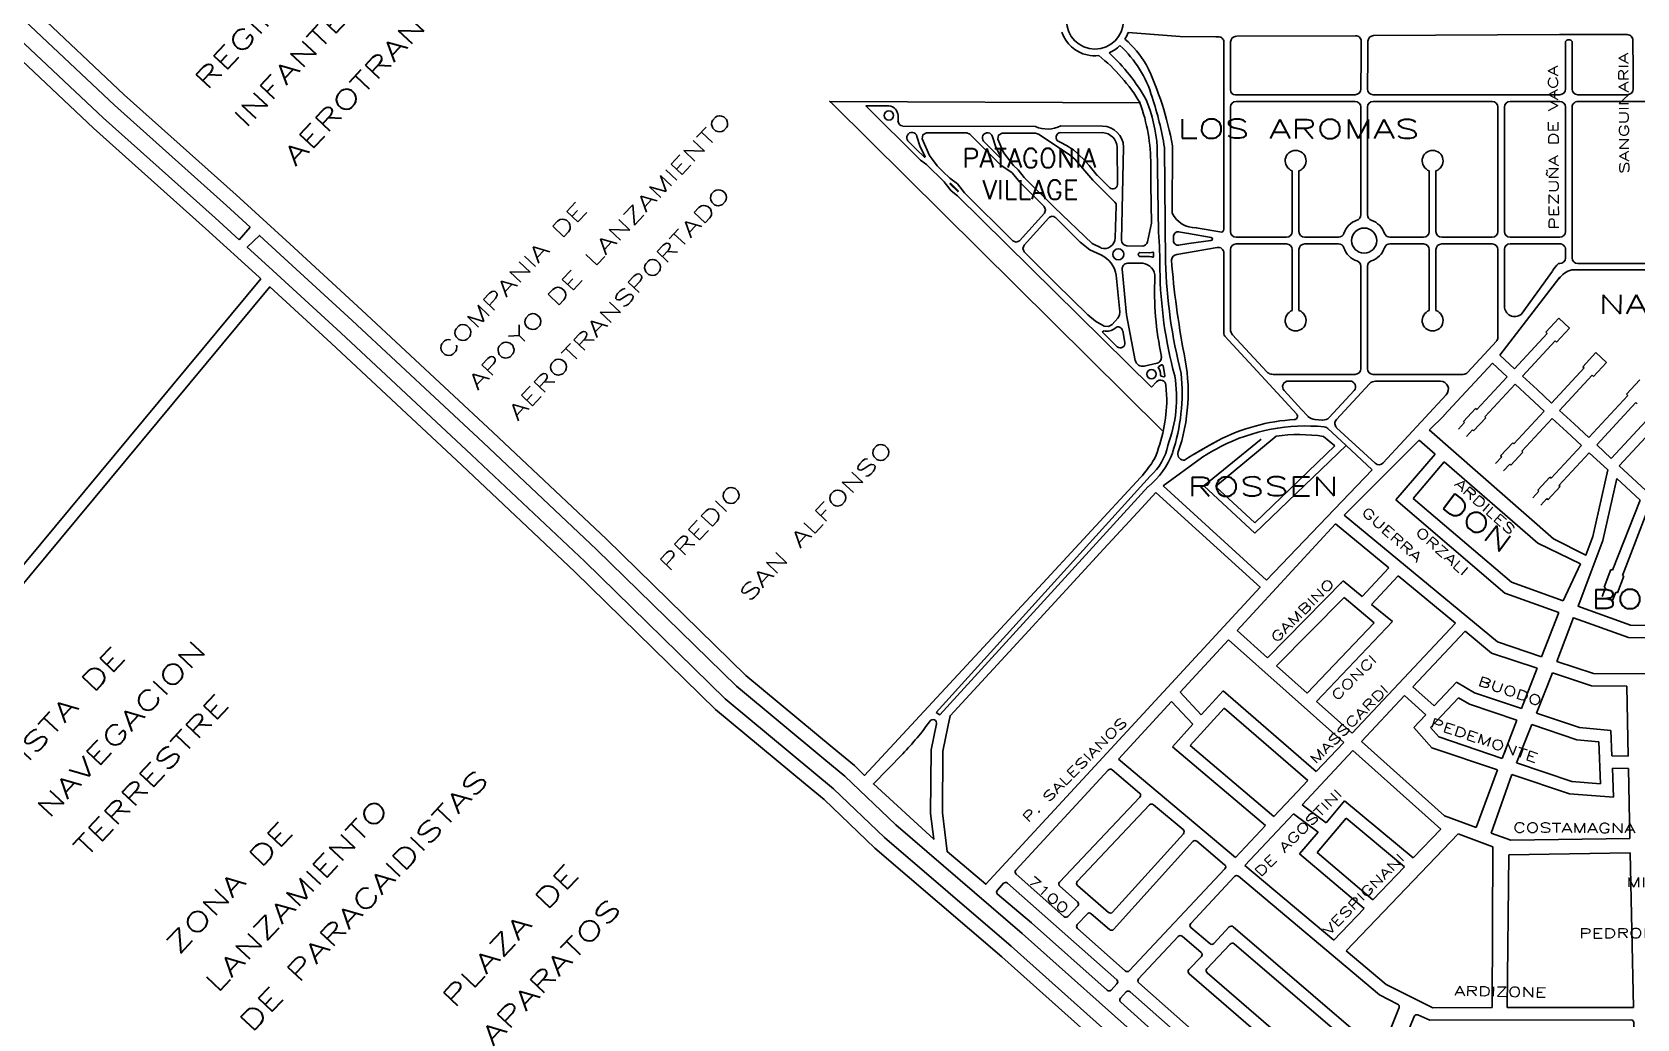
# Model space of a CAD drawing. Header units: millimetres. Extents: x 4374322 to 4409026, y 6503580 to 6534206.
# Drawn here: x 4377345 to 4379032, y 6527287 to 6528325 of the extents above; entities that cross this region are included whole.
import ezdxf

# ---------------------------------------------------------------- set-up
doc = ezdxf.new("R2010")
doc.units = ezdxf.units.MM
for name, color, linetype in [('LINEA CALLE', 252, 'Continuous'), ('NOMBRE BARRIO', 8, 'Continuous'), ('NOMBRE CALLE', 252, 'Continuous')]:
    doc.layers.add(name, color=color, linetype=linetype)
doc.styles.add('ROMANS', font='romans')
doc.styles.add('S1', font='ROMANS')

msp = doc.modelspace()

# ---------------------------------------------------------------- linework, layer by layer
at = {"layer": 'LINEA CALLE', "transparency": 33554687}
for p, q in [((4377347.4, 6528347.8), (4377441.8, 6528259)), ((4377337.4, 6528336.7), (4377431.6, 6528248)), ((4377315.4, 6528312.4), (4377409.5, 6528223.9)), ((4377325.5, 6528323.5), (4377419.6, 6528234.9)), ((4378551.6, 6528320.2), (4378496.8, 6528324.3)), ((4378551.6, 6528320.2), (4378589.1, 6528319.8, 2.9)), ((4378591.5, 6528319.8, 2.9), (4378589.1, 6528319.8, 2.9)), ((4378597.6, 6528298.1), (4378597.6, 6528314.3)), ((4378604.4, 6528291.6, 18.7), (4378604.6, 6528314.5)), ((4378610.6, 6528320.5), (4378735.8, 6528321.1)), ((4378741.9, 6528298.7), (4378741.9, 6528315.1)), ((4378748.9, 6528315.2), (4378748.9, 6528298.7)), ((4378754.8, 6528321.2), (4378950.3, 6528322.2)), ((4378950.3, 6528322.2), (4379021.3, 6528322.2)), ((4379027.4, 6528306.9), (4379027.4, 6528316.2)), ((4378597.4, 6528118.9, 18.7), (4378597.6, 6528298.1)), ((4378741.4, 6528265, 18.7), (4378741.9, 6528298.7)), ((4378748.9, 6528298.7), (4378748.4, 6528265, 18.7)), ((4378956.5, 6528286.5, 18.7), (4378956.5, 6528294.6, 18.7)), ((4378963.5, 6528294.6, 18.7), (4378963.5, 6528265, 18.7)), ((4379027.6, 6528294.6, 18.7), (4379027.4, 6528306.9)), ((4379027.6, 6528286.5, 18.7), (4379027.6, 6528294.6, 18.7)), ((4378604.4, 6528264, 18.7), (4378604.4, 6528292.1, 18.7)), ((4378956.5, 6528274.5, 18.7), (4378956.5, 6528286.5, 18.7)), ((4379027.6, 6528274.5, 18.7), (4379027.6, 6528286.5, 18.7)), ((4378606.9, 6528261.5, 18.7), (4378606.9, 6528261.5, 18.7)), ((4378606.9, 6528261.5, 18.7), (4378606.9, 6528261.5, 18.7)), ((4378606.9, 6528261.5, 18.7), (4378606.9, 6528261.5, 18.7)), ((4378606.9, 6528261.5, 18.7), (4378606.9, 6528261.5, 18.7)), ((4378956.5, 6528265, 18.7), (4378956.5, 6528274.5, 18.7)), ((4379027.6, 6528265, 18.7), (4379027.6, 6528274.5, 18.7)), ((4377431.6, 6528248), (4377549.1, 6528142.7)), ((4377441.8, 6528259), (4377559.2, 6528153.8)), ((4378604.4, 6528115.2, 18.7), (4378604.4, 6528246, 18.7)), ((4378609.4, 6528259, 18.7), (4378735.4, 6528259, 18.7)), ((4378610.4, 6528252, 18.7), (4378735.4, 6528252, 18.7)), ((4378741.4, 6528246, 18.7), (4378741.4, 6528156, 18.7)), ((4378748.4, 6528246, 18.7), (4378748.4, 6528156, 18.7)), ((4378754.4, 6528259, 18.7), (4378765.2, 6528259, 18.7)), ((4378879.4, 6528252, 18.7), (4378754.4, 6528252, 18.7)), ((4378765.2, 6528259, 18.7), (4378777.7, 6528259, 18.7)), ((4378777.7, 6528259, 18.7), (4378805.3, 6528259, 18.7)), ((4378805.3, 6528259, 18.7), (4378816.3, 6528259, 18.7)), ((4378816.3, 6528259, 18.7), (4378879.4, 6528259, 18.7)), ((4378879.4, 6528259, 18.7), (4378827.5, 6528259, 18.7)), ((4378879.4, 6528259, 18.7), (4378950.5, 6528259, 18.7)), ((4378885.4, 6528115.2, 18.7), (4378885.4, 6528246, 18.7)), ((4378892.4, 6528246, 18.7), (4378892.4, 6528115.2, 18.7)), ((4378950.5, 6528252, 18.7), (4378898.4, 6528252, 18.7)), ((4378956.5, 6528115.2, 18.7), (4378956.5, 6528246, 18.7)), ((4378963.5, 6528087.6), (4378963.5, 6528246, 18.7)), ((4378969.5, 6528259, 18.7), (4379006.3, 6528259, 18.7)), ((4378969.5, 6528259, 18.7), (4379021.6, 6528259, 18.7)), ((4378969.5, 6528252, 18.7), (4379092.6, 6528252, 18.7)), ((4377419.6, 6528234.9), (4377537.2, 6528129.5)), ((4377409.5, 6528223.9), (4377527.1, 6528118.4)), ((4378669.4, 6528179.1, 18.7), (4378669.4, 6528115.2, 18.7)), ((4378676.4, 6528115.2, 18.7), (4378676.4, 6528179.1, 18.7)), ((4378813.4, 6528115.2, 18.7), (4378813.4, 6528179.1, 18.7)), ((4378820.4, 6528179.1, 18.7), (4378820.4, 6528115.2, 18.7)), ((4378597.4, 6528170.7, 18.7), (4378597.4, 6528170.7, 18.7)), ((4378597.4, 6528167.7, 18.7), (4378597.4, 6528167.7, 18.7)), ((4378597.6, 6528166.7, 18.7), (4378597.6, 6528166.7, 18.7)), ((4377549.1, 6528142.7), (4377574.1, 6528119.9)), ((4378741.4, 6528132.8, 18.7), (4378741.4, 6528158, 18.7)), ((4378748.4, 6528158, 18.7), (4378748.4, 6528132.8, 18.7)), ((4377537.2, 6528129.5), (4377562.4, 6528106.6)), ((4377527.1, 6528118.4), (4377583.6, 6528067.1)), ((4377574.1, 6528119.9), (4377562.4, 6528106.6)), ((4378663.4, 6528109.2, 18.7), (4378610.4, 6528109.2, 18.7)), ((4378711.4, 6528109.2, 18.7), (4378682.4, 6528109.2, 18.7)), ((4378709.4, 6528109.2, 18.7), (4378717.9, 6528109.2, 18.7)), ((4378772, 6528109.2, 18.7), (4378780.4, 6528109.2, 18.7)), ((4378778.4, 6528109.2, 18.7), (4378807.4, 6528109.2, 18.7)), ((4378826.4, 6528109.2, 18.7), (4378879.4, 6528109.2, 18.7)), ((4378898.4, 6528109.2, 18.7), (4378950.5, 6528109.2, 18.7)), ((4378548, 6528091, -0.2), (4378590.5, 6528098.5, 18.7)), ((4378597.4, 6528007.6, 18.7), (4378597.4, 6528092.6, 18.7)), ((4378597.4, 6528007.6, 18.7), (4378597.4, 6528092.6, 18.7)), ((4378604.4, 6528096.2, 18.7), (4378604.4, 6528012.3, 18.7)), ((4378663.4, 6528102.2, 18.7), (4378610.4, 6528102.2, 18.7)), ((4378669.4, 6528032.2, 18.7), (4378669.4, 6528096.2, 18.7)), ((4378676.4, 6528096.2, 18.7), (4378676.4, 6528041, 18.7)), ((4378717.9, 6528102.2, 18.7), (4378682.4, 6528102.2, 18.7)), ((4378807.4, 6528102.2, 18.7), (4378772, 6528102.2, 18.7)), ((4378813.4, 6528032.2, 18.7), (4378813.4, 6528096.2, 18.7)), ((4378820.4, 6528096.2, 18.7), (4378820.4, 6528032.2, 18.7)), ((4378879.4, 6528102.2, 18.7), (4378826.4, 6528102.2, 18.7)), ((4378885.4, 6528004, 18.7), (4378885.4, 6528096.2, 18.7)), ((4378892.4, 6528096.3, 18.7), (4378892.4, 6528036.7, 18.7)), ((4378950.5, 6528102.3, 18.7), (4378898.4, 6528102.3, 18.7)), ((4378956.5, 6528087.6, 18.7), (4378956.5, 6528096.3, 18.7)), ((4378741.4, 6527971, 18.7), (4378741.4, 6528078.7, 18.7)), ((4378748.4, 6528078.7, 18.7), (4378748.4, 6527971, 18.7)), ((4378949.2, 6528081.6), (4378950.5, 6528081.6, 18.7)), ((4378949.2, 6528081.6), (4378950.5, 6528081.6, 18.7)), ((4378963, 6528075), (4379012.9, 6528074.9, 18.7)), ((4379092.6, 6528081.6), (4378969.5, 6528081.6)), ((4379092.6, 6528081.6), (4378969.5, 6528081.6)), ((4377585.4, 6528065.4), (4377046, 6527416.1)), ((4377583.6, 6528067.1), (4377585.4, 6528065.4)), ((4378950.6, 6528067.1), (4378887.5, 6527985.2)), ((4378909.9, 6528028.1, 18.7), (4378943, 6528073.7, 18.7)), ((4378909.9, 6528028.1, 18.7), (4378943, 6528073.7, 18.7)), ((4378676.4, 6528041, 18.7), (4378676.4, 6528032.2, 18.7)), ((4378937.2, 6528008), (4378902.9, 6527971)), ((4378949.5, 6528024.1), (4378935.8, 6528009.3)), ((4378937.2, 6528008), (4378935.8, 6528009.3)), ((4378946.9, 6527998.9), (4378960.6, 6528013.7)), ((4378960.6, 6528013.7), (4378949.5, 6528024.1)), ((4378649.3, 6527950.1, 18.7), (4378598.4, 6528005.2, 18.7)), ((4378642.5, 6527967.8, 18.7), (4378606.7, 6528006.5, 18.7)), ((4378853.5, 6527967, 18.7), (4378883.9, 6527999.9, 18.7)), ((4378853.5, 6527967, 18.7), (4378883.9, 6527999.9, 18.7)), ((4378911.2, 6527963.2), (4378945.5, 6528000.2)), ((4378946.9, 6527998.9), (4378945.5, 6528000.2)), ((4378879.8, 6527976.8), (4378828.8, 6527921.8)), ((4378895.1, 6527962.6), (4378879.8, 6527976.8)), ((4378902.9, 6527971), (4378887.5, 6527985.2)), ((4378974.8, 6527973.1), (4378988.5, 6527987.9)), ((4378999.6, 6527977.6), (4378985.9, 6527962.8)), ((4378988.5, 6527987.9), (4378999.6, 6527977.6)), ((4378650.3, 6527965, 18.7), (4378735.4, 6527965, 18.7)), ((4378650.3, 6527965, 18.7), (4378735.4, 6527965, 18.7)), ((4378730, 6527958, 18.7), (4378665.2, 6527958, 18.7)), ((4378754.4, 6527965, 18.7), (4378849.1, 6527965, 18.7)), ((4378754.4, 6527965, 18.7), (4378849.1, 6527965, 18.7)), ((4378773.1, 6527957.9, 18.7), (4378756.9, 6527957.9, 18.7)), ((4378825, 6527957.9, 18.7), (4378773.1, 6527957.9, 18.7)), ((4378895.1, 6527962.6), (4378863.2, 6527928.2)), ((4378926.6, 6527949), (4378911.2, 6527963.2)), ((4378941.9, 6527934.8), (4378976.2, 6527971.8)), ((4378984.5, 6527964.1), (4378950.2, 6527927.1)), ((4378974.8, 6527973.1), (4378976.2, 6527971.8)), ((4378984.5, 6527964.1), (4378985.9, 6527962.8)), ((4379020.7, 6527944.3), (4379034.6, 6527959.4)), ((4378649.3, 6527950.1, 18.7), (4378674, 6527923.3, 18.7)), ((4378649.3, 6527950.1, 18.7), (4378674, 6527923.3, 18.7)), ((4378660.8, 6527948, 18.7), (4378679.1, 6527928.1, 18.7)), ((4378708.1, 6527919.7, 18.7), (4378734.4, 6527948, 18.7)), ((4378750.6, 6527955.1, 18.7), (4378715.7, 6527917.5, 18.7)), ((4378764.9, 6527871.9, 18.7), (4378831.2, 6527943.6, 18.7)), ((4378871.6, 6527920.5), (4378903.5, 6527954.9)), ((4378918.8, 6527940.7), (4378903.5, 6527954.9)), ((4378918.8, 6527940.7), (4378934.1, 6527926.4)), ((4378926.6, 6527949), (4378941.9, 6527934.8)), ((4378980.9, 6527898.6), (4379022.1, 6527943)), ((4379073.3, 6527950.8), (4379004.6, 6527876.7)), ((4379084.7, 6527946.3), (4379012.8, 6527868.8)), ((4379020.7, 6527944.3), (4379022.1, 6527943)), ((4378679.1, 6527928.1, 18.7), (4378685.7, 6527921, 18.7)), ((4378862.1, 6527929.3), (4378849.3, 6527915.6)), ((4378863.2, 6527928.2), (4378862.1, 6527929.3)), ((4378902.3, 6527892.1), (4378934.1, 6527926.4)), ((4378950.2, 6527927.1), (4378965.6, 6527912.9)), ((4379030.4, 6527935.3), (4378989.3, 6527890.9)), ((4379030.4, 6527935.3), (4379031.8, 6527934)), ((4378692.7, 6527917.6, 18.7), (4378701.3, 6527917, 18.7)), ((4378726, 6527890.1, 18.7), (4378706.6, 6527908.3, 18.7)), ((4378716, 6527909, 18.7), (4378756.4, 6527871.6, 18.7)), ((4378828.9, 6527921.7), (4378813.5, 6527906.6)), ((4378828.8, 6527921.8), (4378828.9, 6527921.7)), ((4378850.5, 6527914.5), (4378844.1, 6527907.6)), ((4378850.5, 6527914.5), (4378849.3, 6527915.6)), ((4378852.4, 6527899.8), (4378858.9, 6527906.7)), ((4378860, 6527905.6), (4378858.9, 6527906.7)), ((4378860, 6527905.6), (4378872.8, 6527919.4)), ((4378872.8, 6527919.4), (4378871.6, 6527920.5)), ((4378910.6, 6527884.3), (4378942.5, 6527918.7)), ((4378942.5, 6527918.7), (4378957.8, 6527904.5)), ((4378965.6, 6527912.9), (4378980.9, 6527898.6)), ((4378714.1, 6527889.8, 17.5), (4378630, 6527809.1, 1.1)), ((4378726, 6527890.1, 18.7), (4378630.1, 6527798.2)), ((4378802.6, 6527895.9), (4378724, 6527817.2)), ((4378753.4, 6527864.6, 18.7), (4378726, 6527890.1, 18.7)), ((4378802.6, 6527895.9), (4378819.6, 6527881.1)), ((4378888.3, 6527879.4), (4378901.1, 6527893.2)), ((4378901.1, 6527893.2), (4378902.3, 6527892.1)), ((4378941.3, 6527855.9), (4378973.2, 6527890.3)), ((4378957.8, 6527904.5), (4378973.2, 6527890.3)), ((4378989.3, 6527890.9), (4379004.6, 6527876.7)), ((4378829, 6527873), (4378927.6, 6527787.5)), ((4378883.1, 6527871.4), (4378889.5, 6527878.3)), ((4378888.3, 6527879.4), (4378889.5, 6527878.3)), ((4378899.1, 6527869.5), (4378911.8, 6527883.2)), ((4378910.6, 6527884.3), (4378911.8, 6527883.2)), ((4378981.5, 6527882.5), (4378949.6, 6527848.1)), ((4378981.5, 6527882.5), (4379000.9, 6527864.6)), ((4378753.4, 6527864.6, 18.7), (4378642.2, 6527748.8)), ((4378891.5, 6527863.6), (4378897.9, 6527870.6)), ((4378897.9, 6527870.6), (4378899.1, 6527869.5)), ((4378927.4, 6527843.2), (4378940.1, 6527857)), ((4378940.1, 6527857), (4378941.3, 6527855.9)), ((4378985.1, 6527794.6), (4379000.9, 6527864.6)), ((4379012.8, 6527868.8), (4379050, 6527834.6)), ((4378922.1, 6527835.2), (4378928.5, 6527842.1)), ((4378927.4, 6527843.2), (4378928.5, 6527842.1)), ((4378950.8, 6527847.1), (4378938.1, 6527833.3)), ((4378949.6, 6527848.1), (4378950.8, 6527847.1)), ((4378995.9, 6527790.4), (4379010.5, 6527855.5)), ((4379010.5, 6527855.5), (4379035.1, 6527832.8)), ((4378778.3, 6527833), (4378892.9, 6527735)), ((4378796.3, 6527834.6), (4378899.6, 6527746.5)), ((4378936.9, 6527834.4), (4378930.5, 6527827.5)), ((4378936.9, 6527834.4), (4378938.1, 6527833.3)), ((4379035.1, 6527832.8), (4379006, 6527759.1)), ((4379016.3, 6527753.7), (4379043.9, 6527824.7)), ((4378714.9, 6527807.9), (4378611.3, 6527695.7)), ((4378714.9, 6527807.9), (4378770.7, 6527761.7)), ((4378724, 6527817.2), (4378885.2, 6527683.7)), ((4378927.6, 6527787.5), (4378972.2, 6527766)), ((4378770.7, 6527761.7), (4378742.8, 6527731.5)), ((4378972.2, 6527766), (4378954.2, 6527726.8)), ((4378983.2, 6527756.9), (4378969.7, 6527721.4)), ((4379004.2, 6527759.8), (4378997, 6527741.4)), ((4379004.2, 6527759.8), (4379006, 6527759.1)), ((4378723, 6527748.1), (4378643.2, 6527667.2)), ((4378720.5, 6527745.5), (4378721, 6527746)), ((4378723, 6527748.1), (4378742.8, 6527731.5)), ((4378780.7, 6527753.4), (4378752.8, 6527723.2)), ((4378780.7, 6527753.4), (4378840.9, 6527703.5)), ((4378899.6, 6527746.5), (4378954.2, 6527726.9)), ((4378998.7, 6527740.7), (4378995.1, 6527731.4)), ((4378997, 6527741.4), (4378998.7, 6527740.7)), ((4379011.1, 6527735.3), (4379018, 6527753)), ((4379016.3, 6527753.7), (4379018, 6527753)), ((4378723.8, 6527730.4), (4378652.9, 6527658.6)), ((4378723.8, 6527730.4), (4378755.6, 6527704)), ((4378752.8, 6527723.2), (4378774.6, 6527705.1)), ((4378892.9, 6527735), (4378949.5, 6527714.6)), ((4378969.6, 6527721.3), (4379025, 6527701.5)), ((4379005.9, 6527727.2), (4379009.4, 6527736)), ((4379009.4, 6527736), (4379011.1, 6527735.3)), ((4378755.6, 6527704), (4378685.1, 6527629.8)), ((4378774.6, 6527705.1), (4378694.8, 6527621.1)), ((4378949.5, 6527714.6), (4378931.4, 6527668.2)), ((4378965, 6527709.3), (4378947.5, 6527663.3)), ((4378965, 6527709.2), (4379022.7, 6527688.5)), ((4378611.3, 6527695.7), (4378643.2, 6527667.2)), ((4378840.9, 6527703.5), (4378732.3, 6527587.7)), ((4378851, 6527695.2), (4378796.1, 6527636.7)), ((4378851, 6527695.2), (4378878.8, 6527672.1)), ((4379022.7, 6527688.5), (4379204.2, 6527686.4)), ((4379025, 6527701.5), (4379204.1, 6527699.4)), ((4378602.5, 6527686.1), (4378551.4, 6527630.8)), ((4378602.5, 6527686.1), (4378723.4, 6527578.2)), ((4378878.8, 6527672.1), (4378926.7, 6527656.1)), ((4378885.2, 6527683.7), (4378931.4, 6527668.2)), ((4378652.9, 6527658.6), (4378685.1, 6527629.8)), ((4378926.7, 6527656.1), (4378910.2, 6527613.7)), ((4378947.5, 6527663.1), (4378985.8, 6527650.5)), ((4378796.1, 6527636.7), (4378818.5, 6527616.7)), ((4378841.8, 6527641.4), (4378818.5, 6527616.7)), ((4378841.8, 6527641.4), (4378860.9, 6527630.2)), ((4378942.7, 6527651.3), (4378925.9, 6527609)), ((4378942.7, 6527651.3), (4378983.7, 6527637.5)), ((4378983.7, 6527637.5), (4379021, 6527637.3)), ((4378985.8, 6527650.5), (4379204.4, 6527649.4)), ((4379021, 6527637.3), (4379022.5, 6527563.6)), ((4378542.5, 6527621.2), (4378486.6, 6527560.7)), ((4378542.5, 6527621.2), (4378564.9, 6527597.4)), ((4378551.4, 6527630.8), (4378573.7, 6527607.1)), ((4378596.6, 6527632.5), (4378573.7, 6527607.1)), ((4378596.6, 6527632.5), (4378694.5, 6527547.5)), ((4378694.8, 6527621.1), (4378732.3, 6527587.7)), ((4378787.2, 6527627.3), (4378742, 6527579.1)), ((4378787.2, 6527627.3), (4378809.6, 6527607.3)), ((4378844.1, 6527625), (4378814.7, 6527593.7)), ((4378844.1, 6527625), (4378855.5, 6527618.3)), ((4378860.9, 6527630.2), (4378910.3, 6527613.9)), ((4378597.7, 6527614.3), (4378562.1, 6527574.8)), ((4378597.7, 6527614.3), (4378685.6, 6527538)), ((4378809.6, 6527607.3), (4378797, 6527593.9)), ((4378855.5, 6527618.3), (4378905.5, 6527601.6)), ((4378925.9, 6527609), (4378971.2, 6527593.8)), ((4378564.9, 6527597.4), (4378543.4, 6527573.5)), ((4378797, 6527593.9), (4378816.2, 6527572.6)), ((4378814.7, 6527593.7), (4378823.5, 6527583.9)), ((4378905.5, 6527601.6), (4378889.8, 6527561.4)), ((4378921, 6527596.9), (4378905, 6527556.7)), ((4378921, 6527596.9), (4378968.5, 6527581)), ((4378971.2, 6527593.8), (4379004.2, 6527590.6)), ((4379004.2, 6527590.6), (4379005.3, 6527563.9)), ((4378543.4, 6527573.5), (4378641.2, 6527490.7)), ((4378562.1, 6527574.8), (4378650.1, 6527500.2)), ((4378733.1, 6527569.6), (4378679.6, 6527512.6)), ((4378723.4, 6527578.2), (4378694.5, 6527547.5)), ((4378733.1, 6527569.6), (4378825.5, 6527487.1)), ((4378742, 6527579.1), (4378829.3, 6527501.1)), ((4378816.2, 6527572.6), (4378885.1, 6527549.3)), ((4378823.5, 6527583.9), (4378889.8, 6527561.4)), ((4378968.5, 6527581), (4378991.7, 6527578.7)), ((4378991.7, 6527578.7), (4378993.4, 6527534.7)), ((4378486.6, 6527560.7), (4378609.7, 6527457.1)), ((4378904.9, 6527556.5), (4378963.3, 6527536.9)), ((4379005.3, 6527563.9), (4379022.5, 6527563.6)), ((4378685.6, 6527538), (4378668.8, 6527520.1)), ((4378885.1, 6527549.3), (4378862.8, 6527488.7)), ((4378900.1, 6527544.5), (4378878.4, 6527482.8)), ((4378900.1, 6527544.5), (4378960.7, 6527524)), ((4378963.3, 6527536.9), (4378993.4, 6527534.7)), ((4379005.8, 6527550.9), (4379007, 6527520.7)), ((4379005.8, 6527550.9), (4379022.8, 6527550.6)), ((4379022.8, 6527550.6), (4379024.3, 6527477)), ((4378668.8, 6527520.1), (4378650.1, 6527500.2)), ((4378960.7, 6527524), (4379007, 6527520.7)), ((4378670.6, 6527503.1), (4378619.6, 6527448.7)), ((4378670.6, 6527503.1), (4378696.5, 6527483.8)), ((4378679.6, 6527512.6), (4378705, 6527493.7)), ((4378724.4, 6527516.6), (4378705, 6527493.7)), ((4378724.4, 6527516.6), (4378796.4, 6527456.9)), ((4378641.2, 6527490.7), (4378609.7, 6527457.1)), ((4378726, 6527498.4), (4378695.5, 6527462.4)), ((4378726, 6527498.4), (4378787.4, 6527447.5)), ((4378825.5, 6527487.1), (4378796.4, 6527456.9)), ((4378829.3, 6527501.1), (4378862.8, 6527488.7)), ((4378696.5, 6527483.8), (4378677.1, 6527460.9)), ((4378843.7, 6527481.9), (4378726, 6527359.2)), ((4378843.7, 6527481.9), (4378880.1, 6527468.4)), ((4378878.4, 6527482.8), (4378899, 6527475.3)), ((4378880.1, 6527468.4), (4378879.4, 6527299.4)), ((4378899, 6527475.3), (4379024.3, 6527477)), ((4378677.1, 6527460.9), (4378745, 6527403.4)), ((4378680.2, 6527464.5), (4378680.7, 6527464.5)), ((4378695.5, 6527462.4), (4378754, 6527412.8)), ((4378896.8, 6527459.9), (4378895.2, 6527299.3)), ((4378896.8, 6527459.9), (4379024.6, 6527462.2)), ((4379024.6, 6527462.2), (4379028, 6527299.5)), ((4378619.6, 6527448.7), (4378713, 6527370.1)), ((4378787.4, 6527447.5), (4378754, 6527412.8)), ((4378745, 6527403.4), (4378713, 6527370.1)), ((4378726, 6527359.2), (4378768.2, 6527323.7)), ((4378768.2, 6527323.7), (4378817, 6527299.1)), ((4378817, 6527299.1), (4378879.4, 6527299.4)), ((4378895.2, 6527299.3), (4379028, 6527299.5))]:
    msp.add_line(p, q, dxfattribs=at)
for points, elevation in [([(4378963.5, 6528265), (4378963.5, 6528314.9, 0.564143), (4378956.5, 6528314.9), (4378956.5, 6528265)], 18.7), ([(4378515.9, 6528290.9, -0.067481), (4378543.4, 6528205.3), (4378543.2, 6528134.4)], 51.2), ([(4378549.2, 6527882.4, 0.13732), (4378555.6, 6527986.8, -0.027033), (4378542.4, 6528085.4, -0.027033)], -4.5), ([(4378531.9, 6527984, -0.065539), (4378525, 6528067.5), (4378525, 6528069.7)], -4.5), ([(4378524.7, 6527876.4, 0.095928), (4378537.5, 6527938.9, 0.095928)], 29)]:
    msp.add_lwpolyline(points, format="xyb", dxfattribs=dict(at, elevation=elevation))
for points, elevation in [([(4378509.4, 6528250.4), (4378183.3, 6528252), (4378186.4, 6528249), (4378186.4, 6528249)], 41.4), ([(4378186.4, 6528249), (4378532.5, 6527906.2)], -67.6), ([(4378521.5, 6527951.5), (4378317.6, 6528152.8), (4378310.8, 6528158), (4378305.5, 6528164.8), (4378303.5, 6528167.3), (4378285, 6528185.6), (4378278.7, 6528190.4), (4378221.3, 6528247.3), (4378245.4, 6528247.2)], 24.4), ([(4378255, 6528237), (4378255, 6528231.2)], -47.5), ([(4378259.8, 6528226.1), (4378399.4, 6528225.5)], -46.3), ([(4378265.4, 6528210.5), (4378274.1, 6528201.9), (4378282.7, 6528193.4)], -45.1), ([(4378278.3, 6528204.2), (4378274.8, 6528215.2)], -41.4), ([(4378382.5, 6528105.6), (4378408.8, 6528134.5), (4378410.1, 6528138.1), (4378408.6, 6528141.6), (4378382.9, 6528167), (4378374.8, 6528177), (4378363.2, 6528185.1), (4378330.5, 6528217.4), (4378327.2, 6528218.8), (4378285, 6528219), (4378281.2, 6528217), (4378280.4, 6528212.6), (4378288.2, 6528195.1), (4378296.1, 6528184.2), (4378302.1, 6528178.3), (4378309.3, 6528171.3), (4378317.4, 6528165.2), (4378324.7, 6528155.9), (4378375.7, 6528105.4), (4378379.1, 6528104), (4378382.5, 6528105.6)], -13), ([(4378344.9, 6528210.1), (4378362.1, 6528193)], -21.4), ([(4378357.7, 6528203.9), (4378354.2, 6528214.8)], -17.7), ([(4378468.4, 6528097.9), (4378459.2, 6528102.5), (4378419.3, 6528140.6), (4378387.4, 6528172.1), (4378381.4, 6528180), (4378376.5, 6528184.5), (4378365.8, 6528198.2), (4378359.9, 6528212.2), (4378360.6, 6528216.6), (4378364.4, 6528218.6), (4378399.4, 6528218.5), (4378402.5, 6528217.5), (4378434.8, 6528196.1), (4378440.7, 6528191.3), (4378459.8, 6528169.1), (4378482.9, 6528146.2), (4378484.1, 6528144.3), (4378484.4, 6528142.1), (4378483.1, 6528108.5)], 12.5), ([(4378426, 6528226.3), (4378470, 6528226.1)], 3.3), ([(4378426, 6528219.3), (4378470, 6528219.1)], 3.1), ([(4378278.3, 6528204.2), (4378283.4, 6528194)], -41.4), ([(4378357.7, 6528203.9), (4378362.9, 6528193.6)], -17.7), ([(4378485.4, 6528203.8), (4378485.6, 6528164.5)], 20.4), ([(4378492.1, 6528204), (4378489.8, 6528106.2)], 22.4), ([(4378527.5, 6528203.8), (4378528.6, 6528114.4)], -44.2), ([(4378535, 6528203.5), (4378536.2, 6528083.3)], 128.6), ([(4378517.1, 6528104.5), (4378521.4, 6528124), (4378520.6, 6528164.4), (4378520.6, 6528185.2)], 27.2), ([(4378309.9, 6528165.1), (4378317.7, 6528157.4)], -33), ([(4378318.3, 6528158.1), (4378310.5, 6528165.8)], -30.7), ([(4378477.6, 6528161.1), (4378464.5, 6528174.1)], 16.9), ([(4378387.4, 6528100.7), (4378413.6, 6528129.7)], -11.6), ([(4378420.4, 6528129.8), (4378446.5, 6528104), (4378456.6, 6528096), (4378468.2, 6528090.6)], -1), ([(4378484.2, 6528069.2), (4378488, 6528030.7), (4378487.8, 6528027.2), (4378486, 6528024.2), (4378480.1, 6528017.6), (4378476.1, 6528015.3), (4378471.5, 6528015.8), (4378462.5, 6528020.8), (4378454.4, 6528027.5), (4378421, 6528060.6), (4378387.6, 6528093.7), (4378386.1, 6528097.2), (4378387.4, 6528100.7)], 16.4), ([(4378495.5, 6528100.1), (4378511.5, 6528099.9)], 20.6), ([(4378521.5, 6528093.3), (4378519.2, 6528092.9), (4378509.2, 6528093.1)], 21.5), ([(4378521.8, 6528088.5), (4378522.8, 6528088.3), (4378523.3, 6528088.4), (4378523.5, 6528088.8), (4378523.5, 6528092.9), (4378523.3, 6528093.4), (4378522.9, 6528093.5), (4378521.5, 6528093.3)], 21.5), ([(4378549.9, 6528100.9), (4378560.8, 6528102.5), (4378583.7, 6528105.9)], -0.1), ([(4378490.5, 6528075.8), (4378495.3, 6528027.5), (4378504.4, 6527979.8)], 18.5), ([(4378511.4, 6528081.9), (4378497.5, 6528082.1)], 24.9), ([(4378509.2, 6528089.1), (4378519.2, 6528088.9), (4378521.8, 6528088.5)], 21.5), ([(4378470.4, 6528008.9), (4378485.4, 6527994)], 10.7), ([(4378491.1, 6528010.9), (4378493.4, 6527998.6)], 16.9), ([(4378527.3, 6527976.9), (4378513.8, 6527973.7)], 26.8), ([(4378528.7, 6527971.7), (4378528.5, 6527972.6), (4378529.1, 6527973.3), (4378532, 6527975), (4378532.9, 6527975.1), (4378532.9, 6527975.1), (4378533.6, 6527974.4)], 27.1), ([(4378533.6, 6527974.4), (4378535.5, 6527963.6), (4378535.2, 6527962.7), (4378534.2, 6527962.5), (4378531.8, 6527963.1), (4378531.2, 6527963.4), (4378531, 6527964.2)], 28.6), ([(4378521.5, 6527951.5), (4378526.7, 6527957.3)], 24.4), ([(4378536.6, 6527953.7), (4378537.5, 6527938.9), (4378537.5, 6527938.9)], 29), ([(4378702.3, 6527899.8), (4378714.1, 6527889.8)], 18.7)]:
    msp.add_lwpolyline(points, dxfattribs=dict(at, elevation=elevation))
for points in [[(4377559.2, 6528153.8), (4377615.9, 6528102.3), (4377691.5, 6528032.7), (4377829.2, 6527904.3), (4377948.5, 6527791.9), (4378095.1, 6527648.4), (4378185.7, 6527573.1), (4378209.1, 6527553.7), (4378219.8, 6527543.4), (4378398.3, 6527736.1)], [(4378518.1, 6527258.9), (4378385.6, 6527377.2), (4378252.7, 6527491.4), (4378199.1, 6527542.5), (4378177, 6527560.9), (4378085.1, 6527637.2), (4377938.1, 6527781.1), (4377818.9, 6527893.4), (4377681.3, 6528021.7), (4377605.7, 6528091.2), (4377583.8, 6528111.1), (4377571.1, 6528098.7), (4377593.7, 6528078.1), (4377669.3, 6528008.7), (4377806.8, 6527880.4), (4377925.8, 6527768.3), (4378073.2, 6527624.1), (4378166.6, 6527546.4), (4378187.3, 6527529.2), (4378240.8, 6527478.2), (4378373.9, 6527363.8), (4378506.3, 6527245.6)], [(4379198.4, 6528075), (4378963, 6528075)], [(4378496.4, 6527234.4), (4378364, 6527352.6), (4378230.7, 6527467.1), (4378177.3, 6527518), (4378157.8, 6527534.2), (4378063.1, 6527612.9), (4377915.4, 6527757.5), (4377796.5, 6527869.5), (4377659.1, 6527997.7), (4377594.7, 6528056.9), (4377055.7, 6527408)], [(4378985.1, 6527794.6), (4378978, 6527775), (4378944, 6527792), (4378813.3, 6527906.7)], [(4378636.5, 6527897.1), (4378576.4, 6527847.7)], [(4378652.4, 6527900.1), (4378588.5, 6527847.3)], [(4378573.9, 6527877.4), (4378533.7, 6527847.7)], [(4378819.6, 6527881.1), (4378778.3, 6527833)], [(4378829, 6527873), (4378796.3, 6527834.6)], [(4378295.1, 6527609.7), (4378519.9, 6527858.1)], [(4378398.3, 6527736.1), (4378509.8, 6527856.5)], [(4378295.1, 6527609.7), (4378298.9, 6527607.3), (4378517.9, 6527847.1)], [(4378635.7, 6527741.3), (4378347.3, 6527429), (4378306.5, 6527463.3), (4378306.5, 6527463.3), (4378301.6, 6527504), (4378302.1, 6527569), (4378307.3, 6527594.4), (4378309.7, 6527606.2), (4378388.1, 6527691.3), (4378415.9, 6527721.3), (4378443.6, 6527751.4), (4378471.3, 6527781.5), (4378511.4, 6527824.9), (4378526.1, 6527840.8)], [(4378636, 6527741), (4378526.1, 6527840.8)], [(4378642.2, 6527748.8), (4378533.7, 6527847.7)], [(4378576.4, 6527847.7), (4378630.1, 6527798.2)], [(4378588.5, 6527847.3), (4378630, 6527809.1)], [(4378983.2, 6527756.9), (4378995.9, 6527790.3)]]:
    msp.add_lwpolyline(points, dxfattribs=at)
for points in [[(4378543.2, 6528134.4, 0.29284), (4378568.4, 6528119.1), (4378595.4, 6528114.4)], [(4378544.4, 6528105.6), (4378544.4, 6528110.6, -0.37456), (4378549.9, 6528115), (4378560.3, 6528113.2), (4378584, 6528109)], [(4378443.6, 6527382.5, -0.423686), (4378443.4, 6527386.8), (4378454, 6527397.9, -0.402031), (4378458.1, 6527398.1), (4378477.4, 6527381.4, 0.408519), (4378481.6, 6527381.6), (4378565, 6527473.9, -0.403964), (4378569.1, 6527474.2), (4378598.3, 6527449.6, -0.430085), (4378598.6, 6527445.3), (4378498.1, 6527338.1, -0.40583), (4378493.9, 6527337.9), (4378443.6, 6527382.5)], [(4378359.4, 6527422.9), (4378365.9, 6527430, -0.408132), (4378370.1, 6527430.2), (4378484.9, 6527328.6, -0.422647), (4378485.1, 6527324.3), (4378479, 6527317.8, -0.40693), (4378474.8, 6527317.6), (4378395.4, 6527388.5), (4378359.7, 6527418.6, -0.427744), (4378359.4, 6527422.9)], [(4378705.1, 6527146.9), (4378719.1, 6527146.1, 0.325741), (4378722.1, 6527148), (4378739.6, 6527192.6, 0.389069), (4378738.1, 6527196.3), (4378698.9, 6527215.8, -0.063029), (4378698.3, 6527216.2), (4378561, 6527335, -0.427641), (4378560.7, 6527339.3), (4378573.8, 6527353, 0.429402), (4378573.5, 6527357.4), (4378553.7, 6527374.3, 0.400613), (4378549.6, 6527374.1), (4378507.9, 6527329.6, 0.422647), (4378508.1, 6527325.3), (4378698.7, 6527156.6), (4378705.1, 6527146.9)]]:
    msp.add_lwpolyline(points, format="xyb", dxfattribs=at)
for points in [[(4378295.3, 6527597.6), (4378289.8, 6527570.3), (4378289.3, 6527503.4), (4378292.5, 6527476.3), (4378229.2, 6527534.5), (4378259.9, 6527566.2, 0.041088), (4378288.6, 6527600.7, -0.792137)], [(4378378.8, 6527443.9), (4378475.8, 6527549, -0.400808), (4378480, 6527549.3), (4378508.9, 6527524.9, -0.43113), (4378509.2, 6527520.5), (4378424.8, 6527431.2, 0.426502), (4378425, 6527426.9), (4378443.7, 6527410.6, -0.426502), (4378444, 6527406.3), (4378433.6, 6527395.3, -0.404804), (4378429.4, 6527395.1), (4378379, 6527439.7, -0.420321)], [(4378519.4, 6527512.4), (4378443.5, 6527432.1, 0.426502), (4378443.8, 6527427.8), (4378476.3, 6527399.5, 0.408519), (4378480.5, 6527399.8), (4378554.9, 6527482.1, 0.424537), (4378554.6, 6527486.5), (4378523.5, 6527512.6, 0.397498)], [(4378612.9, 6527437.4), (4378761, 6527312.8), (4378780.1, 6527303.1, -0.387473), (4378781.6, 6527299.3), (4378767.1, 6527262.6, -0.44201), (4378763, 6527261), (4378733.4, 6527275.9), (4378607.4, 6527384.3, 0.400183), (4378603.2, 6527384.1), (4378586.9, 6527366.8, -0.399187), (4378582.7, 6527366.6), (4378562.9, 6527383.6, -0.427947), (4378562.6, 6527387.9), (4378608.8, 6527437.1, -0.398518)], [(4378579.5, 6527340.2), (4378604.1, 6527366.2, -0.400183), (4378608.3, 6527366.4), (4378726.2, 6527265), (4378758.7, 6527248.6, -0.386953), (4378760.1, 6527244.8), (4378746.6, 6527210.3, -0.439814), (4378742.4, 6527208.7), (4378705.9, 6527226.9), (4378579.8, 6527335.9, -0.427641)], [(4378676.3, 6527144.7), (4378671.7, 6527149.1), (4378528, 6527270.2), (4378489, 6527305, -0.421534), (4378488.8, 6527309.3), (4378494.9, 6527315.8, -0.40583), (4378499.1, 6527316), (4378685.2, 6527151.1, -0.55085), (4378684.4, 6527146.1), (4378679.6, 6527144.1, -0.301095)], [(4379026.6, 6527213, 0.431802), (4379029.8, 6527216), (4379028.3, 6527283.6, 0.408691), (4379025.3, 6527286.5), (4378813.9, 6527286.1), (4378801.4, 6527291.6, 0.424614), (4378797.4, 6527290), (4378782.9, 6527253.9, 0.389115), (4378784.4, 6527250.1), (4378812.3, 6527236, 0.11554), (4378813.6, 6527235.7), (4378986.5, 6527234.3, -0.408709), (4378999.3, 6527221.4), (4378999.4, 6527216.9, 0.399805), (4379002.3, 6527213.9)]]:
    msp.add_lwpolyline(points, format="xyb", close=True, dxfattribs=at)
for centre, radius in [((4378462, 6528336.9), 30), ((4378245.4, 6528237.2, -50.3), 4.85), ((4378744.9, 6528105.7, 18.7), 13.2), ((4378486.6, 6528091.3, 17.7), 5.81), ((4378521.4, 6527965.3, 24.8), 4.81)]:
    msp.add_circle(centre, radius, dxfattribs=at)
for centre, radius, start, end in [((4378462, 6528336.9), 37, 199.0365, 257.1627), ((4378462, 6528336.9), 37, 328.4114, 340.0941), ((4378416.2, 6528230, -26.1), 116.8, 31.4579, 48.5539), ((4378592, 6528314.3), 5.56, 0.7916, 94.9396), ((4378592, 6528314.3, 2.9), 5.56, 0.7916, 94.9396), ((4378610.6, 6528314.5), 6, 90.4768, 180), ((4378735.9, 6528315.1), 6, 0, 90.5813), ((4378754.9, 6528315.2), 6, 90.719, 180), ((4379021.4, 6528316.2), 6, 0, 90.8372), ((4378462, 6528336.9, -82.7), 37, 257.1627, 276.0528), ((4378355.4, 6528159.7, 42.5), 178.7, 30.5063, 51.7884), ((4378462, 6528336.9), 37, 293.4682, 314.8822), ((4378341.3, 6528155.7, -44.2), 200.1, 29.2645, 47.4033), ((4378409.9, 6528224.1, 128.6), 116.7, 16.0254, 47.8825), ((4378609.4, 6528264, 18.7), 5, 180, 270), ((4378735.4, 6528265, 18.7), 6, 270, 0), ((4378754.4, 6528265, 18.7), 6, 180, 269.9944), ((4378950.5, 6528265, 18.7), 6, 270.0067, 0), ((4378969.5, 6528265, 18.7), 6, 180, 270), ((4379021.6, 6528265, 18.7), 6, 270.0067, 0), ((4378244.7, 6528236.9, -119.4), 10.3, 0.7035, 86.1828), ((4378329.4, 6528185.7, 55.5), 191.2, 359.8636, 19.7922), ((4378365.4, 6528192.2, -44.2), 162.5, 4.0721, 22.1606), ((4378203.3, 6528150.4, 128.6), 335.9, 9.0866, 18.3877), ((4378610.4, 6528246, 18.7), 6, 90, 180), ((4378735.4, 6528246, 18.7), 6, 0, 90), ((4378754.4, 6528246, 18.7), 6, 90, 180), ((4378879.4, 6528246, 18.7), 6, 0, 90), ((4378898.4, 6528246, 18.7), 6, 90, 180), ((4378950.5, 6528246, 18.7), 6, 0, 90), ((4378969.5, 6528246, 18.7), 6, 89.9787, 180), ((4378260.2, 6528231.4, -45.2), 5.26, 182.3707, 265.1238), ((4378269.6, 6528214, -45.1), 5.43, 13.229, 220.0979), ((4378349, 6528213.6, -14.1), 5.4, 12.951, 220.4881), ((4378411.8, 6528254.1, 11.2), 31.2, 246.595, 297.158), ((4378426.1, 6528214.3, 1.4), 5.01, 91.3427, 246.3052), ((4378469.1, 6528203.1, 41.5), 23, 2.3294, 87.6557), ((4378469.2, 6528203, 37.7), 16.2, 2.8881, 87.097), ((4378282.9, 6528193.9, -37.8), 0.581, 254.5714, 6.8463), ((4378362.4, 6528193.4, -14.1), 0.493, 232.7467, 28.671), ((4378317.1, 6528001.3, 11), 234.3, 58.4883, 62.8202), ((4378316.7, 6528062.7, 27.2), 185, 37.0053, 48.3992), ((4378672.9, 6528189.5, 18.7), 11, 288.553, 251.447), ((4378816.9, 6528189.5, 18.7), 11, 288.553, 251.447), ((4378310.3, 6528165.4, -28.4), 0.487, 57.5797, 217.872), ((4378480.8, 6528164.8, 23.8), 4.88, 229.0636, 356.7189), ((4378317.9, 6528157.8, -30.5), 0.497, 242.8261, 32.6256), ((4378417.1, 6528126.8, 9.6), 4.45, 41.8072, 140.8817), ((4378744.9, 6528105.7, 18.7), 22.7, 109.359, 160.641), ((4378735.4, 6528132.8, 18.7), 6, 289.359, 0), ((4378754.4, 6528132.8, 18.7), 6, 180, 250.641), ((4378744.9, 6528105.7, 18.7), 22.7, 19.359, 70.641), ((4378055.8, 6528074.8, -44.2), 474.5, 0.0513, 4.7861), ((4378583.9, 6528107.4), 1.56, 265.0332, 82.9981), ((4378592.7, 6528118.3, -18.7), 4.74, 304.2923, 7.1626), ((4378610.4, 6528115.2, 18.7), 6, 180, 270), ((4378663.4, 6528115.2, 18.7), 6, 270, 0), ((4378682.4, 6528115.2, 18.7), 6, 180, 270), ((4378717.9, 6528115.2, 18.7), 6, 270, 340.641), ((4378772, 6528115.2, 18.7), 6, 199.359, 270), ((4378807.4, 6528115.2, 18.7), 6, 270, 0), ((4378826.4, 6528115.2, 18.7), 6, 180, 270), ((4378879.4, 6528115.2, 18.7), 6, 270, 0), ((4378898.4, 6528115.2, 18.7), 6, 180, 270), ((4378950.5, 6528115.2, 18.7), 6, 270, 0), ((4378471.9, 6528108.5, 12.5), 11.2, 251.6428, 359.9971), ((4378496.2, 6528106.5, 22.2), 6.44, 182.9275, 263.5253), ((4378509.5, 6528091.1, 21.5), 2.02, 98.0644, 261.0961), ((4378511.5, 6528105.7, 33.8), 5.8, 270.276, 348.3957), ((4378549.4, 6528105.8), 4.92, 182.3542, 280.2276), ((4378591.4, 6528092.6, 18.7), 6, 0, 99.0221), ((4378610.4, 6528096.2, 18.7), 6, 90, 180), ((4378663.4, 6528096.2, 18.7), 6, 0, 90), ((4378682.4, 6528096.2, 18.7), 6, 90, 180), ((4378717.9, 6528096.2, 18.7), 6, 19.359, 90), ((4378744.9, 6528105.7, 18.7), 22.7, 199.359, 250.641), ((4378744.9, 6528105.7, 18.7), 22.7, 289.359, 340.641), ((4378772, 6528096.2, 18.7), 6, 90, 160.641), ((4378807.4, 6528096.2, 18.7), 6, 0, 90), ((4378826.4, 6528096.2, 18.7), 6, 90, 180), ((4378879.4, 6528096.2, 18.7), 6, 0, 90), ((4378898.4, 6528096.3, 18.7), 6, 90.0137, 180), ((4378950.5, 6528096.3, 18.7), 6, 0, 90.0137), ((4378457.3, 6528065.7, 33.8), 27.1, 7.3586, 66.4051), ((4378496.9, 6528075.7, 50.5), 6.38, 84.5833, 178.9591), ((4378510.4, 6528067, -4.5), 14.9, 10.3948, 93.8106), ((4378984.1, 6528081.5, 385.7), 453.9, 180.7892, 195.0515), ((4379063.3, 6528097.1, 642.8), 527.2, 181.4893, 194.3905), ((4378548.7, 6528084.7, -0.2), 6.35, 95.958, 173.1113), ((4378735.4, 6528078.7, 18.7), 6, 0, 70.641), ((4378754.4, 6528078.7, 18.7), 6, 109.359, 180), ((4378978.2, 6528052.4, -18.7), 41.2, 134.7396, 148.8368), ((4378978.2, 6528052.4, -18.7), 41.2, 134.7396, 148.8368), ((4378968.5, 6528052.8), 22.8, 103.8195, 146.2716), ((4378950.5, 6528087.6, 18.7), 6, 270, 0), ((4378950.5, 6528087.6, 18.7), 6, 270, 0), ((4378969.5, 6528087.6), 6, 180, 270), ((4378969.5, 6528087.6), 6, 180, 270), ((4378672.9, 6528021.7, 18.7), 11, 108.553, 71.447), ((4378816.9, 6528021.7, 18.7), 11, 108.553, 71.447), ((4378903.2, 6528036.6, 18.7), 10.8, 179.6673, 307.9232), ((4378903.2, 6528036.6, 18.7), 10.8, 179.6673, 307.9232), ((4378471, 6528009.7, 25.7), 0.966, 70.0133, 233.8273), ((4378474.3, 6528023.3, 18.2), 13, 256.8237, 312.5104), ((4378486.3, 6528010.1, 19.3), 4.85, 9.6466, 132.0973), ((4378600.9, 6528007.6, 18.7), 3.5, 180, 222.7377), ((4378600.9, 6528007.6, 18.7), 3.5, 180, 222.7377), ((4378612.9, 6528012.3, 18.7), 8.5, 180, 222.7377), ((4378488.6, 6527997.8, 23.2), 4.9, 229.9678, 9.8373), ((4378879.4, 6528004, 18.7), 6, 317.3138, 0), ((4378879.4, 6528004, 18.7), 6, 317.3138, 0), ((4378512.2, 6527981.6, 33.6), 8, 192.4098, 282.047), ((4378526, 6527982.6, 24.3), 5.78, 282.9708, 14.3256), ((4378530.9, 6527953.4, 31.8), 5.7, 2.5248, 137.6474), ((4378520.9, 6527965.3, 30.2), 10.1, 353.7102, 39.65), ((4378405.7, 6527940.6, 385.7), 142, 339.2733, 9.305), ((4378348.3, 6527946.1, 385.7), 205.3, 341.9232, 5.5658), ((4378648.7, 6527973.6, 18.7), 8.5, 222.7377, 247.3726), ((4378648.7, 6527973.6, 18.7), 8.5, 222.7377, 247.3726), ((4378649.9, 6527979.7, 18.7), 14.7, 252.3883, 271.8208), ((4378649.9, 6527979.7, 18.7), 14.7, 252.3883, 271.8208), ((4378665.2, 6527952, 18.7), 6, 90, 222.7377), ((4378730, 6527952, 18.7), 6, 317.1076, 90), ((4378735.4, 6527971, 18.7), 6, 270, 0), ((4378735.4, 6527971, 18.7), 6, 270, 0), ((4378754.4, 6527971, 18.7), 6, 180, 270), ((4378754.4, 6527971, 18.7), 6, 180, 270), ((4378756.9, 6527949.4, 18.7), 8.5, 90, 137.099), ((4378825, 6527949.4, 18.7), 8.5, 317.2098, 90), ((4378849.1, 6527971, 18.7), 6, 270, 317.3138), ((4378849.1, 6527971, 18.7), 6, 270, 317.3138), ((4378671.4, 6527921, 18.7), 3.45, 267.9321, 43.6654), ((4378671.4, 6527921, 18.7), 3.45, 267.9321, 43.6654), ((4378684.3, 6527714.6, 18.7), 203.4, 93.478, 117.2033), ((4378684.3, 6527714.6, 18.7), 203.4, 93.478, 117.2033), ((4378684, 6527713.3, 18.7), 197.5, 84.4707, 117.0036), ((4378693.8, 6527928.6, 18.7), 11.1, 223.7454, 267.7644), ((4378701.9, 6527925.5, 18.7), 8.5, 266.0185, 317.1076), ((4378702.5, 6527903.9, 18.7), 6, 47.1334, 84.4697), ((4378720.1, 6527913.4, 18.7), 6, 137.099, 227.2116), ((4378483.9, 6527900.3), 55.5, 310.5254, 349.6706), ((4378918.3, 6527291.7, -18.7), 686.6, 118.433, 121.8443), ((4378804.8, 6527496.2, 18.7), 452.8, 118.1241, 121.7515), ((4378676.6, 6527734.9, 18.7), 166.9, 81.1484, 98.3566), ((4378406.9, 6527948.6, 58), 138.1, 318.1553, 328.4678), ((4378466.4, 6527911.1, -257.1), 82.3, 308.8155, 339.5521), ((4378555.4, 6527881.2), 6.28, 169.364, 275.8212), ((4378720.8, 6527647.6), 272.7, 117.611, 122.5812), ((4378760.5, 6527876, 18.7), 6, 227.2116, 317.2098)]:
    msp.add_arc(centre, radius, start, end, dxfattribs=at)

# ---------------------------------------------------------------- texts
at = {"layer": 'NOMBRE BARRIO', "transparency": 33554687, "style": 'ROMANS', "width": 1.5}
for s, height, p in [('AEROTRANSPORTADA 14', 20, (4377621.5, 6528182.9)), ('REGIMIENTO DE', 20, (4377528.5, 6528262.9)), ('INFANTERIA', 20, (4377569.3, 6528223.1)), ('APOYO DE LANZAMIENTO', 16, (4377813.5, 6527947.7)), ('COMPANIA DE', 16, (4377780.9, 6527979.6)), ('AEROTRANSPORTADO', 16, (4377855.3, 6527915.6)), ('SAN ALFONSO', 16, (4378098.6, 6527724.8)), ('PREDIO', 16, (4378014, 6527756.7)), ('PISTA DE', 20, (4377321.5, 6527536.9)), ('NAVEGACION', 20, (4377362.3, 6527497.1)), ('TERRESTRE', 20, (4377401.3, 6527456.1)), ('DE PARACAIDISTAS', 20, (4377575.3, 6527272.1)), ('LANZAMIENTO ', 20, (4377539.3, 6527314.1)), ('ZONA DE ', 20, (4377498.5, 6527353.9)), ('PLAZA DE ', 20, (4377788.5, 6527297.9)), ('APARATOS', 20, (4377829.3, 6527258.1))]:
    msp.add_text(s, height=height, rotation=46.6498, dxfattribs=at).set_placement(p)
at = {"layer": 'NOMBRE BARRIO', "linetype": 'Continuous', "transparency": 33554687, "style": 'S1', "width": 1.5}
for s, rotation, p in [('LOS AROMAS', 359.9011, (4378548.4, 6528213.3)), ('NATANIA 19', 359.9011, (4378991, 6528028.7)), ('ROSSEN', 0.1337, (4378558.9, 6527837)), ('DON', 322.4954, (4378824.1, 6527826.7)), ('BOSCO', 359.9011, (4378983.2, 6527718.9))]:
    msp.add_text(s, height=20, rotation=rotation, dxfattribs=at).set_placement(p)
at = {"layer": 'NOMBRE BARRIO', "transparency": 33554687, "insert": (4378272.5, 6528202.4), "char_height": 20, "attachment_point": 1, "style": 'ROMANS'}
msp.add_mtext_dynamic_manual_height_columns('\\pi50.038;PATAGONIA\\P\\pi70.99;VILLAGE', width=251.504, gutter_width=2771.7, heights=[0], dxfattribs=at)
at = {"layer": 'NOMBRE CALLE', "linetype": 'Continuous', "transparency": 33554687, "style": 'S1', "width": 1.5}
for s, rotation, p in [('SANGUINARIA', 90.3956, (4379023.3, 6528176)), ('PEZUÑA DE VACA', 90.3956, (4378949.5, 6528117.2)), ('ARDILES', 318.3337, (4378838.9, 6527848.7)), ('GUERRA', 318.3337, (4378741.3, 6527819)), ('ORZALI', 318.3337, (4378797.9, 6527798)), ('GAMBINO', 45.1006, (4378652.7, 6527682.3)), ('CONCI', 45.1006, (4378716.4, 6527621.3)), ('MASSCARDI', 45.1006, (4378693.8, 6527554.7)), ('BUODO', 341.2051, (4378863.7, 6527638.6)), ('P. SALESIANOS', 45.1006, (4378391.7, 6527493.1)), ('PEDEMONTE', 341.2051, (4378813.7, 6527594.6)), ('DE AGOSTINI', 45.1006, (4378635.8, 6527436.1)), ('COSTAMAGNA', 359.7154, (4378901.3, 6527483.6)), ('VESPIGNANI', 45.1006, (4378707.8, 6527374.8)), ('7100', 318.3337, (4378390.5, 6527431.5)), ('MIGONE', 359.4995, (4379020.4, 6527426.2)), ('PEDROLINI', 0.2164, (4378970.7, 6527372.4)), ('ARDIZONE', 358.8822, (4378839.4, 6527312.1))]:
    msp.add_text(s, height=10, rotation=rotation, dxfattribs=at).set_placement(p)

doc.saveas('drawing.dxf')
